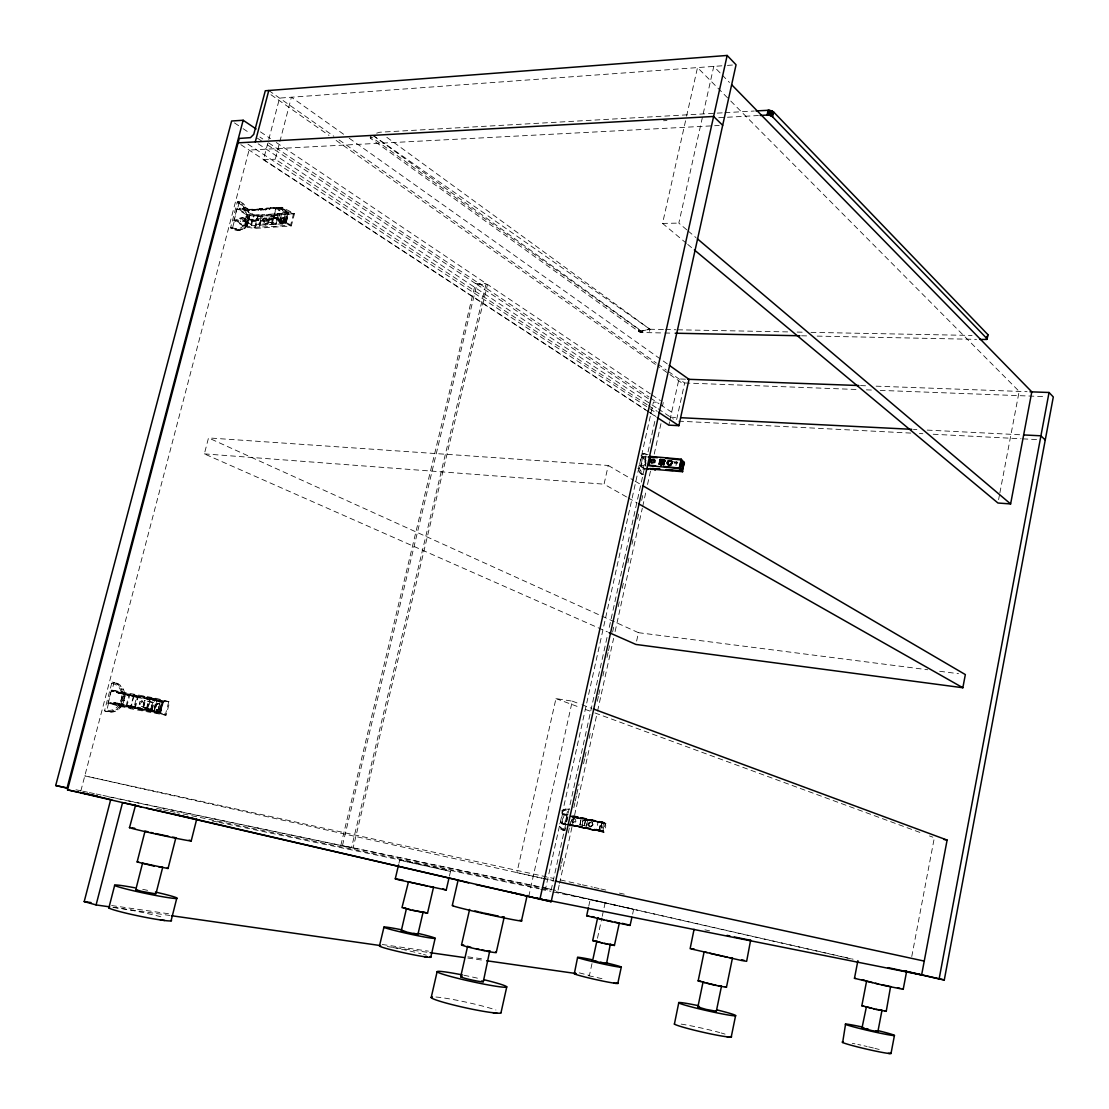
<?xml version="1.0" encoding="UTF-8"?>
<svg xmlns="http://www.w3.org/2000/svg" width="1109" height="1109" viewBox="0 0 1109 1109"><rect width="100%" height="100%" fill="white"/><g stroke="black" fill="none" stroke-linecap="round" stroke-linejoin="round"><path stroke-width="0.75" stroke-dasharray="5 3.75" d="M160.833 712.103L146.915 708.831L160.833 712.103L163.425 702.011L149.535 698.684L163.425 702.011L158.227 711.604M237.77 230.215C252.2 227.983 248.319 206.288 237.478 201.436L230.547 227.858C250.024 239.627 255.763 208.478 239.502 201.381L237.478 201.436M108.959 711.548C125.359 711.715 128.325 685.043 112.051 682.104L104.523 710.8C123.931 719.561 134.147 684.974 112.855 682.215M370.489 135.742L370.836 138.583L638.632 331.439L642.513 332.534L663.03 332.963M911.764 956.526L934.346 837.739L929.467 835.936M998.599 499.632L999.556 494.559M999.874 492.867L1019.157 391.394L730.401 100.697M632.615 914.135L633.641 909.325L625.698 907.425M642.513 332.534L642.915 330.718L649.943 329.248L663.792 329.512M603.573 823.28L601.965 830.669L596.434 829.56L598.056 822.171L604.488 823.488L605.292 823.696L603.227 831.209M568.626 823.835L599.304 830.086L602.145 831.611L568.071 824.334M575.931 817.998L604.017 823.017L569.971 815.794M604.488 823.557C607.205 823.322 605.057 832.748 602.88 830.946L604.488 823.557L605.292 823.696M570.262 825.706L604.142 831.986L569.679 824.541M590.847 820.965L606.138 822.767L573.187 815.656M588.754 906.136L590.154 899.718L592.151 900.051M591.984 963.61L589.42 975.449L579.189 972.829M597.474 938.256L601.854 917.961M602.229 916.284L605.154 902.754L552.656 891.858M642.915 330.718L641.917 332.506L642.305 330.787L649.943 329.248L649.181 332.672M582.877 820.286C581.435 834.079 580.686 814.311 587.465 821.242L586.384 826.15L579.827 824.652L580.908 819.745L585.524 820.715L584.443 825.623L579.827 824.652M584.443 825.623L585.15 820.605L583.473 820.258M584.498 827.314L585.594 828.257L574.323 825.29M586.106 819.995L587.326 820.327M601.328 822.823L601.965 830.669L603.684 831.085L589.101 828.908L604.142 831.986M590.82 829.865L594.382 830.655M572.092 817.125L606.138 822.767M596.531 820.868L592.83 820.688M671.43 461.677L678.209 462.051M636.621 641.071L638.451 632.684L208.506 437.916L204.361 453.872L607.427 631.867M675.963 465.53L676.878 461.358M598.902 830.627L600.787 822.005M599.304 830.086L600.912 822.698L570.248 816.515M604.003 832.596L600.011 831.39L602.159 821.519M600.399 830.849L602.284 822.213L571.565 815.988M566.242 824.957L560.003 823.308L561.598 823.627L563.76 813.895L571.648 815.337M644.911 469.135L639.241 465.725L640.85 465.835L642.873 456.672L646.27 456.104M564.162 814.644L562.429 814.297L560.544 822.809L562.277 823.155L564.162 814.644L567.489 815.17L565.923 822.296M643.262 457.49L641.529 457.365L639.754 465.378L641.473 465.503L643.262 457.49L645.563 457.102M561.722 810.776L565.576 808.932L567.905 809.279L563.261 830.281L561.043 829.407L558.395 825.803M646.006 456.229L642 474.361L639.99 472.85L637.606 468.511L639.352 468.622L643.345 474.333M567.018 814.422L564.855 824.181L561.598 823.627M645.937 457.643L644.232 465.295L640.85 465.835M646.02 460.124L644.953 464.948L641.473 465.503M607.011 637.481L551.048 890.555L176.927 812.647M609.257 627.361L645.812 462.009M648.058 451.89L655.516 418.148M566.741 821.686L568.39 815.281L562.152 813.576L563.76 813.895M645.355 466.085L646.034 463.049M565.618 827.799L564.994 830.641L562.831 830.253M560.045 870.108L561.168 865.034M561.542 863.343L563.025 856.592M568.252 832.97L569.361 827.896M569.735 826.219L570.858 821.145M573.838 807.643L574.947 802.583M575.321 800.892L576.444 795.832M576.819 794.141L579.05 784.008M583.528 763.754L584.637 758.695M585.011 757.003L586.134 751.944M589.115 738.428L590.238 733.368M597.307 701.304L598.43 696.23M598.805 694.539L599.927 689.479M602.908 675.977L604.017 670.917M606.997 657.415L608.12 652.342M608.494 650.65L609.617 645.59M612.598 632.088L613.707 627.029M618.184 606.762L619.293 601.702M622.288 588.2L623.397 583.14M627.874 562.873L628.983 557.813M631.964 544.311L633.087 539.251M637.564 518.984L638.673 513.924M641.654 500.422L642.776 495.363M662.53 405.894L663.279 402.512M559.158 885.176L557.675 891.941L841.301 956.512M559.532 883.485L597.197 712.74M597.571 711.049L613.61 638.354M615.093 631.589L642.319 508.172M642.693 506.48L646.048 491.273M647.531 484.508L650.512 470.978M654.241 454.08L660.964 423.638M575.751 825.623L576.916 826.565L570.483 824.417M576.888 826.552L575.779 825.581M577.886 818.4L577.512 817.68L578.635 818.664M577.429 825.928L578.039 826.039M579.037 818.636L579.647 818.733M580.257 824.777L580.908 819.745M668.81 425.135L669.545 421.836M669.905 420.186L678.971 378.945L687.344 379.25M528.743 896.488L572.286 701.151L555.956 698.601L516.919 872.644L552.476 880.366M686.762 229.813L678.833 223.103L713.766 66.401L721.016 73.818M650.415 393.875L487.503 284.417L476.801 284.389L342.459 845.557L545.711 888.115L653.423 402.068L658.344 402.29M626.571 496.943L604.058 484.176L608.245 465.461L208.506 437.916M686.416 243.301L662.544 223.408L686.221 117.845M686.596 116.168L697.506 67.58L729.181 99.477M370.115 137.266L370.836 138.583L371.265 136.906L640.406 330.634L640.683 332.284L641.016 330.732L373.262 135.603M386.833 137.322L649.943 329.248L641.016 330.732L640.073 332.104L640.406 330.634L642.305 330.787M449.436 876.082L450.517 871.438L407.419 861.721M640.073 332.104L639.838 330.482L638.632 331.439L638.95 330.066L641.016 330.732L641.307 332.409L641.792 331.619M640.406 330.634L639.519 331.91L639.838 330.482M398.921 863.301L399.642 860.196L403.316 860.875M275.891 207.951L282.365 212.706L288.797 212.11L282.338 209.296L275.891 207.951L273.396 217.821L279.981 221.966L286.441 221.814L288.825 212.54L283.807 221.883M276.238 142.479L486.13 283.502L351.511 847.664L107.684 796.65M102.957 795.416L353.106 847.997L487.503 284.417M340.865 845.224L475.428 283.474L264.607 142.992M275.711 217.835L264.261 218.099L263.11 219.152L256.664 218.418L256.47 219.18L262.902 219.915L264.067 218.875L275.503 218.612L275.711 217.835L285.11 222.521L287.494 213.261L278.109 208.534L243.578 209.504L237.09 208.118L233.902 220.303L244.881 226.971L254.945 228.399L291.307 226L294.481 213.663L281.949 207.328L270.679 207.633L269.21 209.559C258.591 209.989 246.85 210.613 236.952 208.963L247.168 215.201L257.565 216.643L293.469 214.023L290.697 224.822L275.711 226.402L254.807 227.248L244.396 225.792L234.165 219.624C244.576 221.398 255.583 220.622 266.41 220.344L267.671 219.208L278.955 218.944L290.697 224.822M278.109 208.534L278.317 207.757L288.506 212.9L285.72 223.699L251.41 225.612L239.877 218.612L242.857 217.489L245.38 218.709L244.368 219.637L245.449 218.847M149.285 709.33L137.96 707.195L136.837 707.999L149.063 710.162L149.285 709.33L159.654 711.978L162.247 701.9L122.447 693.957L122.669 693.125M151.891 699.211L152.113 698.365L168.554 702.454L165.532 714.196L135.076 708.665L138.084 697.104L124.749 694.386L121.754 705.906L108.141 702.427L152.557 710.883L152.335 711.728L107.933 703.258L111.399 690.02L155.828 698.24L169.663 701.845L166.211 715.263L130.626 708.734L107.933 703.258M286.441 221.814L277.111 217.766L279.51 208.464M271.137 224.351L275.684 224.143L277.264 218.029L272.717 218.251L271.137 224.351L276.321 224.531L277.264 218.029M150.658 709.58L153.278 699.46M142.881 707.195L148.176 708.235L149.895 701.581L149.133 701.373L144.614 700.541L142.881 707.195L151.032 709.011L152.751 702.357L153.458 702.552L151.739 709.192L146.554 708.18L148.273 701.54L153.458 702.552M278.553 218.237L280.965 208.936M152.196 709.94L154.816 699.821M233.902 220.303L240.39 221.689L266.215 221.107L267.477 219.984L278.747 219.721L278.955 218.944M269.21 209.559L270.471 208.409L281.755 208.104L281.949 207.328M155.828 698.24L155.607 699.072L111.177 690.838L122.766 694.026L119.772 705.518M280.341 218.778L282.74 209.476M279.981 221.966L282.365 212.706M154.096 710.384L156.702 700.264M154.442 710.897L157.034 700.833M283.544 220.372L285.942 211.084M283.169 222.507L284.292 218.154L282.684 217.281L279.87 218.875L279.08 221.966L281.298 223.602L283.169 222.507L279.801 223.075M157.63 711.285L160.237 701.179M158.324 709.275L159.544 704.548L158.213 703.272L156.48 703.397L155.149 704.451L154.29 707.805L156.23 709.926L158.324 709.275L156.23 709.926M284.708 220.511L287.106 211.223M158.823 711.534L161.415 701.429M285.997 220.982L288.382 211.694M160.195 711.867L162.801 701.761M256.664 218.418L258.549 220.455L256.151 220.511L255.652 219.319L247.39 219.291L247.196 220.275L244.368 219.637M261.142 210.474L259.27 208.423L261.142 210.474L258.744 210.544L258.258 209.351L249.982 209.351L249.788 210.336L248.097 210.391L247.168 208.936L248.042 208.908L246.96 209.698M130.28 706.641L132.623 707.265L132.83 706.419L129.684 705.768L130.252 706.807L130.488 705.795L137.045 707.154M256.151 220.511L255.652 219.319M258.744 210.544L258.258 209.351M254.807 227.248L257.565 216.643M133.288 695.149L132.29 695.759L133.316 694.941L136.033 695.44L137.585 695.87L137.364 696.702L135.811 696.272L136.033 695.44M254.945 228.399L258.106 216.269L294.481 213.663M133.413 696.244L130.418 707.778L121.754 705.906M130.626 708.734L134.05 695.565L169.663 701.845M259.215 219.125L259.409 218.348M278.317 207.757L266.867 208.076L265.508 209.92L263.193 209.975L262.015 208.353L259.27 208.423M133.066 695.981L135.437 696.41L135.658 695.579L133.316 694.941M647.171 404.73L275.282 159.211L291.404 97.218L343.568 134.231M133.205 706.308L132.983 707.14L134.549 707.57L134.757 706.724M240.085 217.849L250.925 224.434L258.882 224.268L261.253 215.118L287.494 213.261M150.935 699.155L163.37 701.29L160.334 713.045L126.689 706.835L113.672 703.369L113.894 702.538L133.995 707.279L136.573 697.353L162.247 701.9M260.587 219.97L260.795 219.208M263.193 209.975L262.015 208.353M259.367 225.446L262.14 214.786L288.506 212.9M134.549 708.318L137.558 696.743L168.554 702.454M259.52 227.165L262.279 216.532M262.902 219.915L263.11 219.152M265.508 209.92L266.867 208.076M139.651 697.117L140.801 696.286L152.113 698.365M264.067 218.875L264.261 218.099M137.752 708.027L137.96 707.195M140.58 697.131L140.801 696.286M266.215 221.107L266.41 220.344M140.191 709.58L140.413 708.748M143.449 697.02L143.671 696.189M267.477 219.984L267.671 219.208M270.471 208.409L270.679 207.633M141.19 709.621L141.411 708.776M144.461 697.034L144.669 696.189M267.879 222.355L269.473 216.241L274.062 216.033L274.741 216.449L273.161 222.576L267.879 222.355L273.161 222.576M268.572 222.784L270.152 216.671L269.473 216.241M143.657 707.403L145.376 700.749L152.751 702.357M271.844 224.794L275.947 208.686M146.984 708.887L149.535 698.684M273.396 217.821L276.543 207.868M147.15 708.942L149.77 698.836M147.566 708.901L150.186 698.781M234.179 220.677L237.09 208.118M239.78 230.173L232.571 227.816L234.443 220.677M244.881 226.971L248.042 214.869L237.631 208.492L239.502 201.381M108.28 703.369L111.399 690.02M108.543 703.425L106.519 711.188L110.955 711.936M114.851 682.562L114.047 682.465L112.009 690.186L134.05 695.565M236.799 220.234L237.007 219.471M239.794 208.797L240.001 208.035M110.789 703.799L111.011 702.967M114.047 691.364L114.269 690.547M261.253 215.118L253.309 215.312L242.483 208.686L245.449 207.549L248.042 208.908M136.573 697.353L116.5 692.557L116.722 691.739L119.827 692.266L122.267 692.931L122.045 693.763L121.394 692.778M240.39 221.689L240.584 220.927M243.37 210.266L243.578 209.504M114.684 704.742L114.892 703.924M117.928 692.335L118.136 691.503M239.877 218.612L242.76 217.503M242.483 208.686L245.366 207.549M113.672 703.369L116.265 703.813C116.029 702.288 120.229 703.314 119.231 704.562L118.358 704.409L119.453 703.73M116.5 692.557L119.093 693L119.315 692.168M247.39 219.291L245.699 219.554L243.952 217.766M249.982 209.351L248.291 209.629L246.558 207.813M116.348 703.827L117.72 703.258M119.093 693L120.326 693.264L120.548 692.432M245.505 220.317L245.699 219.554M248.097 210.391L248.291 209.629M244.396 225.792L247.168 215.201M129.684 705.768L118.358 704.409M120.326 706.558L123.764 693.416M648.543 411.869L263.471 159.779L279.565 98.091L725.73 65.528M246.406 225.751L249.165 215.146M246.752 226.929L249.913 214.813L258.106 216.269M251.313 209.31L251.119 210.072L252.422 210.266L258.05 210.114M122.17 706.904L125.608 693.624L126.953 693.901L126.731 694.733M247.196 220.275L250.024 219.457M252.422 210.266L252.616 209.504M124.125 704.714L123.917 705.546L122.572 705.269M250.925 224.434L253.309 215.312M126.135 705.795L128.713 695.898M251.41 225.612L254.183 214.98L242.677 207.91M126.689 706.835L129.698 695.288L116.722 691.739M80.86 790.883L249.068 150.062L719.228 125.483M640.683 332.284L641.154 331.549M561.819 812.994C561.625 809.196 572.313 809.445 567.905 809.279M640.974 455.896L644.19 453.72L647.753 454.385L642.458 453.609L645.992 453.692M562.027 811.538L565.535 809.847L567.711 810.18M591.291 826.69L593.052 824.805L592.234 822.393L589.641 821.852L587.964 825.054L589.808 826.718L592.178 826.468L590.432 826.884L587.964 825.054L588.56 822.587L591.014 821.783M376.644 133.163L379.832 132.221L723.234 112.785M158.213 703.272L156.91 703.522L154.969 706.225L155.412 709.344L156.48 709.996M158.906 703.466L156.397 704.783L156.092 709.524L158.878 710.051L161.013 707.39L160.375 704.229L158.906 703.466L160.555 705.504L160.445 707.237L159.682 708.873L157.173 710.19M633.641 909.325L590.154 899.718M141.827 700.874L139.471 701.955L139.29 706.059L142.714 706.78L144.544 704.506L144.018 701.775L141.827 700.874L143.435 702.676L143.38 704.187L140.33 706.655M142.936 701.179L139.845 703.619L140.358 706.35L141.439 706.946M159.114 703.522L157.63 703.716L155.51 706.364L156.133 709.538L157.381 710.245M277.888 218.418L272.717 218.251M285.11 222.521L258.882 224.268M245.172 208.312L246.364 208.575M573.755 818.594L571.745 819.315L571.856 822.393L574.517 822.961L575.973 821.312L575.335 819.246L573.755 818.594L575.335 821.145L572.812 822.878M727.449 65.403L732.619 65.015M589.073 826.247L588.879 822.67L591.388 821.894L592.941 822.975L591.513 821.921L588.588 823.932L590.432 826.884M242.566 218.265L243.758 218.528M589.808 826.718L592.747 824.722L590.903 821.755M574.351 818.761L571.8 820.48L573.408 823.044M724.967 112.688L754.3 111.025M663.515 120.756L666.966 120.562M718.743 117.72L758.431 115.53M263.471 159.779L275.282 159.211M270.152 216.671L274.741 216.449M238.199 201.769L240.223 201.699M241.208 204.139L243.231 204.084M243.772 207.258L245.782 207.203M259.062 209.199L261.807 209.116M263.387 209.213L265.703 209.144M245.713 210.89L247.723 210.835M246.905 214.786L249.913 214.813M254.183 214.98L262.14 214.786M247.265 218.695L249.275 218.653M256.345 219.748L258.744 219.693M249.83 220.22L255.458 220.095M246.78 222.368L248.79 222.327M245.477 225.543L247.487 225.501M230.547 227.858L232.571 227.816M231.227 228.371L233.237 228.329M243.453 228.01L245.463 227.969M240.819 229.605L242.829 229.563M234.498 229.799L236.508 229.757M662.544 223.408L678.833 223.103M475.428 283.474L486.13 283.502M665.525 329.553L675.922 329.747M677.654 329.789L788.485 331.91M797.149 332.076L802.348 332.187M810.998 332.353L972.052 335.445M664.762 332.991L673.426 333.171M801.585 335.791L808.516 335.93M817.167 336.11L976.516 339.368M860.542 385.599L867.46 385.849M876.11 386.168L1027.059 391.685M856.009 389.467L681.73 382.855L657.651 365.956M866.392 389.855L873.31 390.118M880.227 390.382L1044.636 396.62M605.556 823.904L598.056 822.171M576.985 825.955L573.713 825.276M670.557 417.192L677.447 417.538M913.456 429.405L916.893 429.571M927.235 430.098L1021.971 434.853M910.78 433.092L676.324 421.018L684.669 382.965L667.632 370.988M919.403 433.536L922.84 433.716M933.182 434.243L1021.112 438.776M1022.831 438.859L1038.343 439.663M648.1 454.69L646.02 454.274M642.873 456.672L641.279 456.575L646.921 460.027M563.455 829.38L561.39 828.575L558.978 825.276M674.896 462.411L677.835 462.605M674.341 462.578L677.585 462.786M674.161 463.146L677.28 463.354M638.618 470.909L640.35 471.034M639.99 472.85L641.723 472.975M641.612 474.208L643.733 474.472M204.361 453.872L604.058 484.176M274.145 217.156L277.111 217.766M638.451 632.684L927.692 669.753M939.67 671.278L958.509 673.69M111.732 683.338C129.129 686.429 121.574 715.582 104.856 709.566M450.517 871.438L399.642 860.196M113.215 907.384L169.746 915.452M387.291 946.559L428.407 952.437M467.804 958.065L484.924 960.505M111.607 905.54L169.843 913.927M382.217 944.494L428.462 951.148M467.859 956.817L484.993 959.271M562.277 823.155L565.604 823.724M113.894 702.538L116.487 702.981M159.654 711.978L133.995 707.279M112.051 682.104L114.047 682.465M116.265 683.685L118.247 684.045M119.162 686.027L121.144 686.388M121.366 689.091L123.349 689.451M122.739 692.654L124.721 693.014M123.182 696.48L125.165 696.84M122.669 700.32L124.665 700.68M121.241 703.896L123.224 704.27M118.996 707.001L120.978 707.39M116.057 709.413L118.039 709.802M112.633 710.966L114.629 711.354M104.523 710.8L107.268 711.507M567.517 809.085L569.25 809.431M572.396 815.988L592.968 820.078M585.732 827.647L589.239 828.298M566.394 824.5L590.958 829.255M582.391 825.179L584.069 825.526M581.851 827.633L600.011 831.39M156.605 808.406L161.692 809.473M163.383 809.82L168.457 810.873M170.148 811.234L175.222 812.287M212.235 820.951L217.309 822.005M219.014 822.365L539.043 888.822M540.804 889.404L550.896 891.276M75.953 789.76L81.012 790.828M82.704 791.174L87.763 792.242M89.455 792.588L94.515 793.656M96.206 794.002L101.266 795.07M353.106 847.997L540.388 887.186M542.079 887.533L552.199 889.654M602.339 831.043L596.434 829.56M595.2 900.688L620.888 906.33M541.705 878.148L84.797 775.884L553.724 878.453M543.396 878.508L553.557 880.712M704.936 929.841L709.635 930.853M560.461 879.95L580.672 884.455M582.364 884.83L592.469 887.089M594.147 887.463L599.207 888.586M600.884 888.961L605.93 890.097M619.404 893.092L624.464 894.228M545.711 888.115L555.581 890.361M842.979 956.901L853.112 959.216M556.108 891.719L844.143 957.303M845.82 957.691L852.558 959.23M577.484 817.721L578.759 818.054M284.639 218.085L282.171 218.334L280.092 222.604L282.102 224.087L284.916 222.493L285.706 219.402L284.639 218.085L284.445 222.202L280.785 223.685L280.979 219.568L282.199 218.362L284.985 218.293M149.063 710.162L165.532 714.196M152.335 711.728L166.211 715.263M117.499 704.09L119.231 704.562M120.326 693.264L122.045 693.763M566.713 824.056L573.575 825.886M560.544 822.809L566.657 824.431M130.488 705.795L132.83 706.419M118.58 703.577L119.855 703.91M151.032 709.011L151.739 709.192M586.384 826.15L587.465 821.242M562.429 814.297L568.529 815.961M144.614 700.541L145.376 700.749M133.094 695.773L135.437 696.41M267.158 219.665L264.829 219.748L263.041 223.408L265.689 225.266L268.087 223.893L268.78 221.232L267.158 219.665L267.061 223.269L263.637 224.351M268.156 220.275L264.663 221.329L264.594 224.947M600.912 822.698L603.878 823.64M602.284 822.213L606.013 823.391M555.956 698.601L578.69 706.96M585.192 709.358L593.301 712.338M594.923 712.935L922.979 833.552M572.286 701.151L580.395 704.16M582.017 704.769L591.749 708.374M237.187 202.573C251.48 207.452 247.307 236.813 230.852 226.707M564.564 830.613L561.265 828.243L559.463 823.64M278.747 219.721L291.307 226M275.503 218.612L285.72 223.699M281.755 208.104L293.469 214.023M157.963 703.203L159.544 704.548M628.068 497.802L637.079 502.904M608.245 465.461L633.655 480.336M635.152 481.209L641.127 484.702M639.754 465.378L645.299 468.719M641.529 457.365L645.674 459.902M256.47 219.18L258.549 220.455M240.833 144.655L645.798 409.845M647.24 410.801L655.918 416.471M649.999 412.811L655.779 416.61M247.917 144.142L656.653 413.186M648.613 405.686L657.263 411.397M258.175 143.81L657.582 408.583M658.192 408.819L673.44 419.105M234.484 122.919L241.651 127.701M243.093 128.658L250.26 133.44M257.427 138.209L263.166 142.035M476.801 284.389L649.112 399.198M259.922 137.059L262.805 138.985M268.572 142.839L648.904 396.967M650.345 397.923L658.982 403.704M660.423 404.66L674.827 414.295M260.421 131.86L270.485 138.611M651.842 394.832L660.409 400.599M373.276 135.589L649.943 329.248M270.97 94.736L329.04 135.464M336.124 140.427L656.237 364.972M268.78 90.494L333.851 136.255M339.049 139.914L656.376 363.059M657.72 364.015L666.287 370.032M349.21 138.237L667.881 364.307M244.479 218.903L245.255 219.61M687.732 244.41L693.042 248.832M247.085 208.949L247.848 209.67M688.079 230.935L696.022 237.645M722.222 75.065L729.486 82.482M284.292 218.154L282.892 217.419L280.369 219.194L280.189 223.311M638.756 465.919L639.352 468.622M639.519 331.91L639.338 330.288M638.95 330.066L639.02 331.674M681.162 1024.106A29.388 1.871 12.9 0 1 719.672 1032.548M721.127 1032.964A29.388 1.871 12.9 0 1 725.064 1034.115M392.933 947.516A26.256 1.511 12.3 0 1 421.032 953.754M423.513 954.419A26.256 1.511 12.3 0 1 426.355 955.237M852.253 1043.319A25.174 1.317 13.1 0 1 854.942 1043.846M857.825 1044.442A25.174 1.317 13.1 0 1 860.861 1045.094M863.98 1045.787A25.174 1.317 13.1 0 1 867.141 1046.508M868.721 1046.882A25.174 1.317 13.1 0 1 873.393 1048.005M874.89 1048.379A25.174 1.317 13.1 0 1 879.201 1049.488M435.934 997.033A35.765 2.814 12.4 0 1 495.917 1010.008M463.978 975.255A35.696 2.301 12.4 0 1 480.225 978.817M113.007 907.453A31.981 2.107 11.7 0 1 164.09 917.67M142.714 889.335A31.925 1.719 11.8 0 1 150.741 891.026M588.532 975.726A22.54 1.109 12.6 0 1 602.52 978.831M582.447 826.898L582.724 827.619L582.447 826.898M587.257 827.896L587.936 828.728L587.257 827.896M589.004 819.967L589.683 820.799L589.004 819.967M121.477 704.187L121.311 705.061L121.533 704.229M124.291 693.388L124.125 694.262L124.291 693.388"/><path stroke-width="1.5" d="M674.411 1024.078L678.805 1002.536M1049.045 392.489L1053.3 396.953L944.286 979.968L939.129 978.942L1049.045 392.489L1030.025 391.796M891.026 1053.411L894.436 1035.459M857.895 960.657L854.471 978.304L884.677 985.596L903.211 989.311L906.594 971.539L905.803 971.304M609.007 632.574L635.887 644.44L962.848 687.746L965.343 674.577L642.61 485.59M593.384 708.97L947.114 840.067L921.621 974.95L545.683 899.87M694.359 249.927L997.948 503.015L1010.618 503.943L1031.8 391.865L731.898 84.963M866.42 1006.75L861.984 1027.974L871.799 1030.58L877.884 1031.633L881.96 1010.368L880.976 1010.008M875.902 1009.232L886.243 1011.339L890.61 986.4M979.968 339.437L986.4 339.451L986.899 336.9M986.4 339.451L987.329 336.776M986.844 339.326L987.842 334.585L773.611 111.967L768.994 110.248L756.033 110.928M987.135 339.16L987.842 334.585M873.837 1008.774L861.832 1005.766L866.6 981.049L872.436 982.574M845.543 1024.175L842.66 1042.515M731.247 1036.929L735.572 1015.733M694.068 929.314L690.131 948.694L741.491 960.491L746.648 961.309L750.613 940.224M703.064 981.936L697.88 1006.972L706.031 1009.384L716.331 1011.269L721.488 986.178M704.146 951.688L698.157 980.966L714.418 985.111L726.45 987.315L732.439 958.093L731.261 957.649M617.838 983.226L621.303 967.02M588.408 907.744L586.661 915.771L610.518 921.44L630.064 925.447L631.922 917.351M597.016 961.42L592.358 960.685L606.484 963.86L610.283 944.397M601.743 942.927L614.414 945.464L619.335 922.979M666.661 469.578L665.802 469.703L680.829 470.618M682.562 465.267L683.172 462.481L684.003 462.37L682.382 461.732L680.871 468.677L682.562 470.341L680.136 470.826M682.409 469.384L683.823 462.217M682.09 470.715L684.073 463.41L682.52 470.258M647.559 468.206L647.808 469.509L647.434 468.774L682.589 471.713L679.526 468.095L663.875 466.432M577.581 957.455L574.379 973.439A22.54 1.109 12.6 0 1 576.153 973.55M760.164 115.433L767.068 115.059L768.107 110.248M767.068 115.059L767.941 115.059L768.994 110.248M767.941 115.059L768.856 115.17L769.896 110.345M987.287 338.952L772.571 116.778L769.757 115.35L770.797 110.54M770.603 115.627L771.656 110.803M771.379 115.96L772.419 111.136M602.395 942.941L592.691 940.598L597.557 918.169L598.541 918.28M772.044 116.334L773.084 111.524M772.571 116.778L773.611 111.967M592.719 960.228L596.739 941.638M660.922 465.17L661.934 460.568L664.707 460.776M661.297 465.406L661.934 460.568M662.683 461.718L664.846 461.275L663.043 461.94L662.808 461.136M663.695 464.657L664.374 459.819L660.146 459.459L659.134 464.075L663.695 464.657L664.374 459.819M657.235 417.552L668.81 425.135L678.874 425.676L689.022 379.32L669.282 365.318M669.531 470.313L673.135 470.479M671.347 464.754L671.763 461.067L668.048 461.538L668.283 464.823L670.876 465.115M682.589 471.713L679.179 468.469L681.203 459.181L649.652 456.353M679.526 468.095L681.3 459.972L665.663 458.336M551.173 901.686L736.057 64.766L727.157 55.45L265.301 90.758L253.753 134.369L250.482 137.641L239.239 138.445L67.51 789.858L551.173 901.686L508.574 891.802M657.401 457.698L650.789 457.171L649.015 465.226L655.627 465.766M654.255 469.232L655.447 469.856L652.244 469.01M653.617 468.608L652.882 468.802L659.8 469.287M659.522 464.311L660.146 459.459M501.032 1012.545L506.771 986.802M521.493 920.803L527.149 895.462M539.875 899.441L727.157 55.45M483.302 981.715L489.721 950.926M496.25 952.506L504.221 917.018M461.524 944.923L469.606 909.408M460.679 976.793L467.61 946.254M430.819 957.095L435.144 938.297M398.561 864.854L395.289 878.799L398.422 879.77L446.234 890.028L449.09 877.635M437.126 971.678L431.221 997.448L432.455 996.963M452.264 905.596L458.086 880.213L468.622 882.903M406.448 908.576L401.264 930.895L417.885 934.54L423.056 912.222L412.493 910.198M408.528 881.641L401.985 907.592L411.259 910.087L427.519 913.192L433.522 887.214L429.751 886.576M424.317 956.693L427.312 957.109L423.167 956.526A26.172 1.497 12.3 0 1 394.887 950.718A26.172 1.497 12.3 0 1 379.472 945.908L383.964 927.124M171.077 920.803L176.719 898.429M191.192 841.01L196.75 818.941M142.576 863.065L135.783 889.668L141.73 891.373L155.912 893.909L162.704 867.252L158.656 866.781M143.186 863.301L168.041 868.527L175.915 837.558M154.345 866.171L137.142 861.943L145.071 830.974M108.862 907.869L114.657 885.37M129.517 827.647L135.506 805.411M109.791 906.885L96.095 904.93L84.201 901.603L110.637 799.852M96.095 904.93L122.558 802.625L136.102 805.439M255.292 141.897L268.78 90.494M243.162 120.257L67.039 788.152L55.7 785.532L231.615 121.006L243.162 120.257L256.11 128.949M651.607 460.152L651.759 462.952L654.754 462.425L655.197 460.415L652.522 459.473M135.783 889.668L136.629 889.557M137.142 861.943L138.445 861.887M606.484 963.86L604.017 963.028M614.414 945.464L610.588 944.286M610.629 944.591L609.091 944.355M592.691 940.598L597.321 941.319M490.178 951.175L487.087 950.898M586.661 915.771L588.671 916.006M379.555 945.935L380.65 945.769M238.075 142.853L713.614 116.459L722.68 125.303M861.984 1027.974L864.466 1028.293M881.96 1010.368L877.843 1009.647M697.88 1006.972L699.668 1007.138M675.159 333.213L799.852 335.764M861.832 1005.766L863.634 1005.974M687.608 379.264L858.823 385.53M680.898 417.705L911.723 429.308M1023.704 434.936L1040.921 435.809L1045.246 440.023M890.388 1052.912A25.174 1.317 13.1 0 1 890.208 1053.578L888.24 1053.356M648.086 456.991L650.789 457.171M698.115 980.8L700.846 981.146M651.773 468.497L659.897 469.065M677.544 470.784L682.714 471.131M645.438 468.774L647.933 468.941M659.134 464.075L663.348 464.435M647.628 465.558L679.179 468.469M662.309 460.789L665.081 461.011M660.534 459.694L664.707 460.027M395.289 878.799L403.122 880.144M890.083 1053.55L887.533 1053.287A25.105 1.317 13.1 0 1 862.65 1048.185A25.105 1.317 13.1 0 1 842.577 1042.488M854.471 978.304L855.496 978.415M616.618 982.657A22.54 1.109 12.6 0 1 616.077 983.42L613.762 983.087M597.155 941.472L597.779 941.832M732.439 958.093L729.819 957.677M493.034 1012.711L496.929 1013.113L491.55 1012.559A35.668 2.8 12.4 0 1 453.193 1004.906A35.668 2.8 12.4 0 1 431.11 997.421M615.98 983.392L612.917 982.962A22.471 1.109 12.6 0 1 589.323 978.069A22.471 1.109 12.6 0 1 573.991 973.647M502.211 916.824L503.791 917.046M171.465 915.701L380.442 945.575M430.112 952.673L464.38 957.58M486.643 960.754L575.723 973.494M726.936 1036.763L729.528 1037.04L725.938 1036.665A29.305 1.871 12.9 0 1 695.731 1030.538A29.305 1.871 12.9 0 1 674.314 1024.064M84.201 901.603L91.049 902.587M720.919 986.137L718.077 985.651M906.594 971.539L903.225 970.916M402.456 930.964L405.547 931.491M160.348 919.902L164.631 920.498L158.698 919.68A31.898 2.107 11.7 0 1 123.529 912.541A31.898 2.107 11.7 0 1 109.139 907.356M750.918 940.377L734.283 936.953M403.815 907.772L405.894 908.132M172.699 837.143L174.778 837.503M943.925 839.485L947.114 840.067M691.919 948.75L694.331 949.179M618.42 922.868L614.816 922.147M190.596 817.777L193.299 818.317M498.398 916.117L484.356 913.151M482.082 949.956L484.785 950.496M528.743 896.488L532.14 897.167M535.522 897.833L542.301 899.191M520.731 894.353L523.337 894.88M889.252 986.275L881.71 984.695M168.61 836.338L155.579 833.552M591.749 916.602L594.521 917.171M607.732 944.092L604.266 943.357M67.51 789.858L78.808 792.214M97.356 796.068L80.43 792.547L111.746 799.811M186.257 816.876L189.14 817.472M55.7 785.532L67.51 788M511.097 892.357L518.125 893.826M724.066 956.499L727.254 957.164M768.856 115.17L769.757 115.35M901.908 970.638L888.115 967.644M427.076 886.036L409.651 882.099M862.081 979.691L864.632 980.231M184.801 816.571L146.61 808.211M715.998 985.236L706.752 983.115M866.143 1028.625L868.07 1029.027M509.433 892.01L475.997 884.608M555.249 881.073L924.241 961.087M722.874 956.235L714.307 954.322M612.279 921.621L606.609 920.359M727.074 935.372L729.958 935.996M873.726 1008.899L876.914 1009.606M476.205 948.666L479.143 949.332M905.457 971.124L944.286 979.968M904.778 971.124L939.129 978.942M875.361 983.253L878.522 983.988M150.769 832.457L153.097 832.998M174.917 814.45L456.686 879.784M480.017 912.153L482.845 912.818M603.864 919.735L597.557 918.169M600.676 962.21L602.45 962.64M709.829 953.269L713.101 954.045M140.968 806.895L135.243 805.453M622.274 923.34L624.866 923.963M474.929 910.933L478.589 911.82M599.04 942.151L600.621 942.539M871.771 1008.303L866.087 1006.736M410.496 909.727L406.698 908.715M897.514 987.717L900.051 988.355M626.169 924.282L630.203 925.363M413.837 933.293L416.832 934.097M741.561 959.729L744.181 960.408M146.014 831.265L147.954 831.778M705.227 952.104L707.14 952.603M423.86 912.069L427.519 913.192M442.81 888.988L446.234 890.028M471.062 947.405L468.04 946.49M875.68 1030.871L877.884 1031.633M705.005 982.657L703.092 982.047M884.705 1010.784L886.243 1011.339M725.3 986.76L726.45 987.315M167.126 868L168.111 868.375M902.435 989.006L903.211 989.311M715.596 1010.84L716.331 1011.269M654.601 468.733L655.558 469.246M638.576 503.763L962.848 687.746M650.137 468.386L652.12 469.592M658.704 412.354L678.874 425.676M697.339 238.768L1010.618 503.943M681.3 459.972L684.475 463.049L681.203 459.181M683.172 462.481L684.031 463.312M731.164 1036.416A29.388 1.871 12.9 0 1 729.667 1037.067M717.412 1010.008A29.347 1.539 12.8 0 1 729.611 1015.22A29.347 1.539 12.8 0 1 683.56 1004.699A29.347 1.539 12.8 0 1 698.642 1005.724M430.084 956.526A26.256 1.511 12.3 0 1 427.422 957.136M418.051 933.39A26.214 1.234 12.3 0 1 429.973 937.937A26.214 1.234 12.3 0 1 388.621 928.898A26.214 1.234 12.3 0 1 401.846 929.841M842.119 1042.03A25.174 1.317 13.1 0 1 843.145 1041.919M878.245 1030.677A25.147 1.081 13 0 1 889.446 1034.974A25.147 1.081 13 0 1 849.882 1025.853A25.147 1.081 13 0 1 862.76 1027.114M481.639 980.966A11.603 0.749 12.4 0 1 479.476 981.465A11.603 0.749 12.4 0 1 464.879 978.29A11.603 0.749 12.4 0 1 462.093 976.724M495.515 952.118A17.799 0.846 12.4 0 1 477.078 949.179A17.799 0.846 12.4 0 1 463.687 944.965M519.899 920.193A35.502 0.998 12.5 0 1 487.988 914.481A35.502 0.998 12.5 0 1 453.304 905.568M501.213 1012.586A35.765 2.814 12.4 0 1 497.082 1013.155M483.635 979.635A35.696 2.301 12.4 0 1 499.507 986.76A35.696 2.301 12.4 0 1 443.046 974.27A35.696 2.301 12.4 0 1 462.536 974.963M189.112 840.178A31.759 0.749 12.2 0 1 163.993 835.784A31.759 0.749 12.2 0 1 129.795 827.508M132.137 827.827A31.759 0.749 12.2 0 1 134.785 828.284M171.313 920.29A31.981 2.107 11.7 0 1 164.756 920.539M155.412 892.066A31.925 1.719 11.8 0 1 171.327 898.082A31.925 1.719 11.8 0 1 121.047 887.63A31.925 1.719 11.8 0 1 134.868 887.796M605.944 962.806A22.513 0.915 12.6 0 1 617.505 966.812A22.513 0.915 12.6 0 1 582.045 958.938A22.513 0.915 12.6 0 1 592.012 959.715M651.094 459.833L651.233 462.633L654.185 462.079L654.047 459.278L651.094 459.833M667.757 461.358L667.202 463.673L669.157 465.059L672.234 462.994L671.389 460.845L668.838 460.582L667.119 462.467L667.937 464.602L670.321 464.768L671.957 462.827L671.208 460.72L667.757 461.358"/></g></svg>
